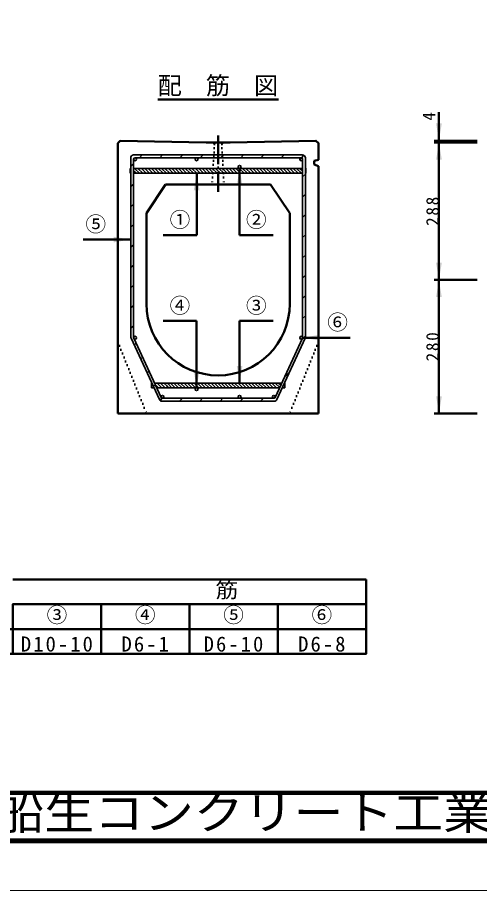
# Model space of a CAD drawing. Units: millimetres, scale not verified. Extents: x -2102 to 2102, y -1485 to 1485.
# Drawn here: x -1158 to -190, y -1485 to 345 of the extents above; entities that cross this region are included whole.
import ezdxf
from ezdxf.enums import TextEntityAlignment as Align

# ---------------------------------------------------------------- set-up
doc = ezdxf.new("R2010")
doc.units = ezdxf.units.MM
doc.header["$LTSCALE"] = 5
doc.linetypes.add('DOTTED', pattern=[1.75, 0.25, -1.5])
doc.linetypes.add('LONG_DASHED_DOTTED', pattern=[15.25, 12, -1.5, 0.25, -1.5])
doc.layers.add('0-0_V-nasSTD', color=7, linetype='Continuous', lineweight=35)
doc.layers.add('0-1_0', color=7, linetype='Continuous', lineweight=50)
doc.styles.add('ＭＳ ゴシック', font='')
doc.styles.get('ＭＳ ゴシック').set_extended_font_data('MS Gothic')

msp = doc.modelspace()

# ---------------------------------------------------------------- linework, layer by layer
at = {"layer": '0-0_V-nasSTD'}
for p, q in [((-560.354, 56.893), (-914.354, 56.893)), ((-896.183, 56.893), (-902.183, 50.893)), ((-896.183, 56.893), (-902.183, 50.893)), ((-896.183, 56.893), (-902.183, 50.893)), ((-896.183, 56.893), (-902.183, 50.893)), ((-853.757, 56.893), (-859.757, 50.893)), ((-853.757, 56.893), (-859.757, 50.893)), ((-853.757, 56.893), (-859.757, 50.893)), ((-853.757, 56.893), (-859.757, 50.893)), ((-811.33, 56.893), (-817.33, 50.893)), ((-811.33, 56.893), (-817.33, 50.893)), ((-811.33, 56.893), (-817.33, 50.893)), ((-811.33, 56.893), (-817.33, 50.893)), ((-768.904, 56.893), (-774.904, 50.893)), ((-768.904, 56.893), (-774.904, 50.893)), ((-768.904, 56.893), (-774.904, 50.893)), ((-768.904, 56.893), (-774.904, 50.893)), ((-690.051, 50.893), (-684.051, 56.893)), ((-641.625, 56.893), (-647.625, 50.893)), ((-641.625, 56.893), (-647.625, 50.893)), ((-641.625, 56.893), (-647.625, 50.893)), ((-641.625, 56.893), (-647.625, 50.893)), ((-599.198, 56.893), (-605.198, 50.893)), ((-599.198, 56.893), (-605.198, 50.893)), ((-599.198, 56.893), (-605.198, 50.893)), ((-599.198, 56.893), (-605.198, 50.893)), ((-557.496, 56.168), (-562.82, 50.845)), ((-557.496, 56.168), (-562.82, 50.845)), ((-557.496, 56.168), (-562.82, 50.845)), ((-920.354, 50.893), (-920.354, -324.255)), ((-914.354, 38.722), (-920.354, 32.722)), ((-914.354, 38.722), (-920.354, 32.722)), ((-914.354, 38.722), (-920.354, 32.722)), ((-914.354, 38.722), (-920.354, 32.722)), ((-914.354, 47.893), (-914.354, -325.983)), ((-563.354, 50.893), (-911.354, 50.893)), ((-560.354, -325.983), (-560.354, 47.893)), ((-554.354, -324.255), (-554.354, 50.893)), ((-921.354, 28.893), (-920.354, 28.893)), ((-921.354, 28.893), (-921.354, 18.893)), ((-921.354, 23.79), (-920.354, 22.79)), ((-920.354, 18.893), (-921.354, 18.893)), ((-560.354, 28.893), (-914.354, 28.893)), ((-914.354, 23.861), (-909.386, 18.893)), ((-560.354, 18.893), (-914.354, 18.893)), ((-912.315, 28.893), (-902.315, 18.893)), ((-905.244, 28.893), (-895.244, 18.893)), ((-898.173, 28.893), (-888.173, 18.893)), ((-891.102, 28.893), (-881.102, 18.893)), ((-884.031, 28.893), (-874.031, 18.893)), ((-876.96, 28.893), (-866.96, 18.893)), ((-869.889, 28.893), (-859.889, 18.893)), ((-862.818, 28.893), (-852.818, 18.893)), ((-855.747, 28.893), (-845.747, 18.893)), ((-848.676, 28.893), (-838.676, 18.893)), ((-841.605, 28.893), (-831.605, 18.893)), ((-834.534, 28.893), (-824.534, 18.893)), ((-827.462, 28.893), (-817.462, 18.893)), ((-820.391, 28.893), (-810.391, 18.893)), ((-813.32, 28.893), (-803.32, 18.893)), ((-806.249, 28.893), (-796.249, 18.893)), ((-799.178, 28.893), (-789.178, 18.893)), ((-792.107, 28.893), (-782.107, 18.893)), ((-785.036, 28.893), (-775.036, 18.893)), ((-777.965, 28.893), (-767.965, 18.893)), ((-770.894, 28.893), (-760.894, 18.893)), ((-763.823, 28.893), (-753.823, 18.893)), ((-756.752, 28.893), (-746.752, 18.893)), ((-749.681, 28.893), (-739.681, 18.893)), ((-742.61, 28.893), (-732.61, 18.893)), ((-735.539, 28.893), (-725.539, 18.893)), ((-728.468, 28.893), (-718.468, 18.893)), ((-721.396, 28.893), (-711.396, 18.893)), ((-714.325, 28.893), (-704.325, 18.893)), ((-707.254, 28.893), (-697.254, 18.893)), ((-700.183, 28.893), (-690.183, 18.893)), ((-693.112, 28.893), (-683.112, 18.893)), ((-686.041, 28.893), (-676.041, 18.893)), ((-678.97, 28.893), (-668.97, 18.893)), ((-671.899, 28.893), (-661.899, 18.893)), ((-664.828, 28.893), (-654.828, 18.893)), ((-657.757, 28.893), (-647.757, 18.893)), ((-650.686, 28.893), (-640.686, 18.893)), ((-643.615, 28.893), (-633.615, 18.893)), ((-636.544, 28.893), (-626.544, 18.893)), ((-629.473, 28.893), (-619.473, 18.893)), ((-622.401, 28.893), (-612.401, 18.893)), ((-615.33, 28.893), (-605.33, 18.893)), ((-608.259, 28.893), (-598.259, 18.893)), ((-601.188, 28.893), (-591.188, 18.893)), ((-594.117, 28.893), (-584.117, 18.893)), ((-587.046, 28.893), (-577.046, 18.893)), ((-579.975, 28.893), (-569.975, 18.893)), ((-572.904, 28.893), (-562.904, 18.893)), ((-565.833, 28.893), (-560.354, 23.414)), ((-554.354, 24.485), (-553.354, 23.485)), ((-554.354, 16.884), (-560.354, 10.884)), ((-554.354, 16.884), (-560.354, 10.884)), ((-554.354, 16.884), (-560.354, 10.884)), ((-554.354, 16.884), (-560.354, 10.884)), ((-914.354, -3.705), (-920.354, -9.705)), ((-914.354, -3.705), (-920.354, -9.705)), ((-914.354, -3.705), (-920.354, -9.705)), ((-914.354, -3.705), (-920.354, -9.705)), ((-554.354, -25.542), (-560.354, -31.542)), ((-554.354, -25.542), (-560.354, -31.542)), ((-554.354, -25.542), (-560.354, -31.542)), ((-554.354, -25.542), (-560.354, -31.542)), ((-914.354, -46.131), (-920.354, -52.131)), ((-914.354, -46.131), (-920.354, -52.131)), ((-914.354, -46.131), (-920.354, -52.131)), ((-914.354, -46.131), (-920.354, -52.131)), ((-554.354, -67.969), (-560.354, -73.969)), ((-554.354, -67.969), (-560.354, -73.969)), ((-554.354, -67.969), (-560.354, -73.969)), ((-554.354, -67.969), (-560.354, -73.969)), ((-914.354, -88.558), (-920.354, -94.558)), ((-914.354, -88.558), (-920.354, -94.558)), ((-914.354, -88.558), (-920.354, -94.558)), ((-914.354, -88.558), (-920.354, -94.558)), ((-560.354, -116.395), (-554.354, -110.395)), ((-560.354, -116.395), (-554.354, -110.395)), ((-560.354, -116.395), (-554.354, -110.395)), ((-560.354, -116.395), (-554.354, -110.395)), ((-914.354, -130.984), (-920.354, -136.984)), ((-914.354, -130.984), (-920.354, -136.984)), ((-914.354, -130.984), (-920.354, -136.984)), ((-914.354, -130.984), (-920.354, -136.984)), ((-560.354, -158.822), (-554.354, -152.822)), ((-560.354, -158.822), (-554.354, -152.822)), ((-560.354, -158.822), (-554.354, -152.822)), ((-560.354, -158.822), (-554.354, -152.822)), ((-914.354, -173.41), (-920.354, -179.41)), ((-914.354, -173.41), (-920.354, -179.41)), ((-914.354, -173.41), (-920.354, -179.41)), ((-914.354, -173.41), (-920.354, -179.41)), ((-560.354, -201.248), (-554.354, -195.248)), ((-560.354, -201.248), (-554.354, -195.248)), ((-560.354, -201.248), (-554.354, -195.248)), ((-560.354, -201.248), (-554.354, -195.248)), ((-914.354, -215.837), (-920.354, -221.837)), ((-914.354, -215.837), (-920.354, -221.837)), ((-914.354, -215.837), (-920.354, -221.837)), ((-914.354, -215.837), (-920.354, -221.837)), ((-560.354, -243.674), (-554.354, -237.674)), ((-560.354, -243.674), (-554.354, -237.674)), ((-560.354, -243.674), (-554.354, -237.674)), ((-560.354, -243.674), (-554.354, -237.674)), ((-914.354, -258.263), (-920.354, -264.263)), ((-914.354, -258.263), (-920.354, -264.263)), ((-914.354, -258.263), (-920.354, -264.263)), ((-914.354, -258.263), (-920.354, -264.263)), ((-560.354, -286.101), (-554.354, -280.101)), ((-560.354, -286.101), (-554.354, -280.101)), ((-560.354, -286.101), (-554.354, -280.101)), ((-560.354, -286.101), (-554.354, -280.101)), ((-914.354, -300.69), (-920.354, -306.69)), ((-914.354, -300.69), (-920.354, -306.69)), ((-914.354, -300.69), (-920.354, -306.69)), ((-914.354, -300.69), (-920.354, -306.69)), ((-860.332, -455.622), (-919.802, -326.769)), ((-856.79, -451.364), (-914.078, -327.24)), ((-617.918, -451.364), (-560.63, -327.24)), ((-614.377, -455.622), (-554.906, -326.769)), ((-561.97, -330.143), (-554.354, -322.527)), ((-561.97, -330.143), (-554.354, -322.527)), ((-561.97, -330.143), (-554.354, -322.527)), ((-561.97, -330.143), (-554.354, -322.527)), ((-909.152, -337.914), (-912.919, -341.681)), ((-909.152, -337.914), (-912.919, -341.681)), ((-909.152, -337.914), (-912.919, -341.681)), ((-909.152, -337.914), (-912.919, -341.681)), ((-895.754, -366.942), (-899.522, -370.71)), ((-895.754, -366.942), (-899.522, -370.71)), ((-895.754, -366.942), (-899.522, -370.71)), ((-895.754, -366.942), (-899.522, -370.71)), ((-882.356, -395.971), (-886.124, -399.738)), ((-882.356, -395.971), (-886.124, -399.738)), ((-882.356, -395.971), (-886.124, -399.738)), ((-882.356, -395.971), (-886.124, -399.738)), ((-598.336, -408.935), (-588.11, -398.709)), ((-598.336, -408.935), (-588.11, -398.709)), ((-598.336, -408.935), (-588.11, -398.709)), ((-598.336, -408.935), (-588.11, -398.709)), ((-877.261, -421.107), (-877.261, -431.107)), ((-877.261, -421.107), (-876.261, -421.107)), ((-877.261, -423.354), (-873.478, -427.137)), ((-877.261, -430.425), (-876.579, -431.107)), ((-877.261, -431.107), (-871.646, -431.107)), ((-872.726, -428.767), (-868.958, -425)), ((-872.726, -428.767), (-868.958, -425)), ((-872.726, -428.767), (-868.958, -425)), ((-872.726, -428.767), (-868.958, -425)), ((-603.954, -421.107), (-870.755, -421.107)), ((-869.313, -424.232), (-862.437, -431.107)), ((-608.569, -431.107), (-866.139, -431.107)), ((-865.366, -421.107), (-855.366, -431.107)), ((-858.295, -421.107), (-848.295, -431.107)), ((-851.224, -421.107), (-844.96, -427.371)), ((-844.96, -427.371), (-841.224, -431.107)), ((-844.153, -421.107), (-842.882, -422.378)), ((-842.882, -422.378), (-834.153, -431.107)), ((-837.082, -421.107), (-827.082, -431.107)), ((-830.011, -421.107), (-820.011, -431.107)), ((-822.94, -421.107), (-812.94, -431.107)), ((-815.869, -421.107), (-805.869, -431.107)), ((-808.798, -421.107), (-798.798, -431.107)), ((-801.727, -421.107), (-791.727, -431.107)), ((-794.655, -421.107), (-784.655, -431.107)), ((-787.584, -421.107), (-777.584, -431.107)), ((-780.513, -421.107), (-770.513, -431.107)), ((-773.442, -421.107), (-763.442, -431.107)), ((-766.371, -421.107), (-756.371, -431.107)), ((-759.3, -421.107), (-749.3, -431.107)), ((-752.229, -421.107), (-742.229, -431.107)), ((-745.158, -421.107), (-735.158, -431.107)), ((-738.087, -421.107), (-728.087, -431.107)), ((-731.016, -421.107), (-721.016, -431.107)), ((-723.945, -421.107), (-713.945, -431.107)), ((-716.874, -421.107), (-706.874, -431.107)), ((-709.803, -421.107), (-699.803, -431.107)), ((-702.732, -421.107), (-692.732, -431.107)), ((-695.661, -421.107), (-685.661, -431.107)), ((-688.589, -421.107), (-678.589, -431.107)), ((-681.518, -421.107), (-671.518, -431.107)), ((-674.447, -421.107), (-664.447, -431.107)), ((-667.376, -421.107), (-657.376, -431.107)), ((-660.305, -421.107), (-650.305, -431.107)), ((-653.234, -421.107), (-643.234, -431.107)), ((-646.163, -421.107), (-636.163, -431.107)), ((-639.092, -421.107), (-629.092, -431.107)), ((-632.021, -421.107), (-622.021, -431.107)), ((-624.95, -421.107), (-614.95, -431.107)), ((-617.879, -421.107), (-608.351, -430.635)), ((-610.808, -421.107), (-606.118, -425.797)), ((-603.063, -431.107), (-597.447, -431.107)), ((-602.351, -429.564), (-600.808, -431.107)), ((-600.118, -424.726), (-597.447, -427.397)), ((-598.447, -421.107), (-597.447, -421.107)), ((-597.447, -421.107), (-597.447, -431.107)), ((-859.003, -457.47), (-854.593, -453.061)), ((-859.003, -457.47), (-854.593, -453.061)), ((-859.003, -457.47), (-854.593, -453.061)), ((-859.003, -457.47), (-854.593, -453.061)), ((-856.79, -451.364), (-856.79, -451.364)), ((-854.593, -453.06), (-851.113, -449.58)), ((-854.066, -453.107), (-620.642, -453.107)), ((-854.066, -453.107), (-854.066, -453.107)), ((-818.213, -459.107), (-812.213, -453.107)), ((-818.213, -459.107), (-812.213, -453.107)), ((-818.213, -459.107), (-812.213, -453.107)), ((-818.213, -459.107), (-812.213, -453.107)), ((-775.787, -459.107), (-769.787, -453.107)), ((-775.787, -459.107), (-769.787, -453.107)), ((-775.787, -459.107), (-769.787, -453.107)), ((-775.787, -459.107), (-769.787, -453.107)), ((-733.361, -459.107), (-727.36, -453.107)), ((-733.361, -459.107), (-727.36, -453.107)), ((-733.361, -459.107), (-727.36, -453.107)), ((-733.361, -459.107), (-727.36, -453.107)), ((-690.934, -459.107), (-684.934, -453.107)), ((-690.934, -459.107), (-684.934, -453.107)), ((-690.934, -459.107), (-684.934, -453.107)), ((-690.934, -459.107), (-684.934, -453.107)), ((-648.508, -459.107), (-642.508, -453.107)), ((-648.508, -459.107), (-642.508, -453.107)), ((-648.508, -459.107), (-642.508, -453.107)), ((-648.508, -459.107), (-642.508, -453.107)), ((-854.884, -459.107), (-619.825, -459.107))]:
    msp.add_line(p, q, dxfattribs=at)
at = {"layer": '0-0_V-nasSTD', "lineweight": 50}
for p, q in [((-982.5, -833), (-1167.5, -833)), ((-797.5, -833), (-982.5, -833)), ((-612.5, -833), (-797.5, -833)), ((-427.5, -833), (-612.5, -833)), ((-427.5, -885), (-427.5, -833)), ((-1167.5, -885), (-982.5, -885)), ((-797.5, -885), (-612.5, -885)), ((-612.5, -937), (-612.5, -885)), ((-612.5, -885), (-427.5, -885)), ((-612.5, -989), (-612.5, -937))]:
    msp.add_line(p, q, dxfattribs=at)
at = {"layer": '0-0_V-nasSTD', "lineweight": 100}
msp.add_line((-1997.5, -1380), (1997.5, -1380), dxfattribs=at)
at = {"layer": '0-0_V-nasSTD', "lineweight": 18}
for points in [[(-2102.5, -1485), (-2102.5, 1485), (2102.5, 1485), (2102.5, -1485)], [(-2002.5, -1385), (-2002.5, 1385), (2002.5, 1385), (2002.5, -1385)]]:
    msp.add_lwpolyline(points, close=True, dxfattribs=at)
at = {"layer": '0-0_V-nasSTD'}
for points in [[(-726.477, 56.893), (-728.389, 54.981), (-732.477, 50.893)], [(-557.496, 56.168), (-562.82, 50.845), (-566.306, 47.358)], [(-554.354, 28.893), (-553.354, 28.893), (-553.354, 18.893), (-554.354, 18.893)]]:
    msp.add_lwpolyline(points, dxfattribs=at)
at = {"layer": '0-0_V-nasSTD', "lineweight": 50}
for points in [[(-1537.5, -885), (-1537.5, -937), (-1352.5, -937), (-1352.5, -885), (-1352.5, -937), (-1167.5, -937), (-1167.5, -885), (-1167.5, -937), (-982.5, -937), (-982.5, -885), (-982.5, -937)], [(-982.5, -937), (-797.5, -937), (-797.5, -885), (-982.5, -885)], [(-797.5, -937), (-797.5, -885), (-797.5, -937)], [(-797.5, -937), (-612.5, -937), (-612.5, -885)], [(-612.5, -937), (-612.5, -885), (-612.5, -937)], [(-612.5, -937), (-427.5, -937), (-427.5, -885)], [(-612.5, -989), (-427.5, -989), (-427.5, -937), (-427.5, -885), (-427.5, -937)], [(-1537.5, -937), (-1537.5, -989), (-1352.5, -989), (-1352.5, -937), (-1352.5, -989), (-1167.5, -989), (-1167.5, -937), (-1167.5, -989), (-982.5, -989), (-982.5, -937), (-982.5, -989)], [(-982.5, -989), (-797.5, -989), (-797.5, -937)], [(-797.5, -989), (-797.5, -937), (-797.5, -989)], [(-797.5, -989), (-612.5, -989), (-612.5, -937)], [(-612.5, -989), (-612.5, -937), (-612.5, -989)], [(-427.5, -989), (-427.5, -937), (-427.5, -989)]]:
    msp.add_lwpolyline(points, dxfattribs=at)
at = {"layer": '0-0_V-nasSTD'}
for centre in [(-911.354, 47.893), (-782.354, 47.893), (-563.354, 47.893), (-692.354, 31.893), (-911.3, -326.107), (-563.412, -326.107), (-782.354, -434.107), (-782.354, -434.107), (-854.066, -450.107), (-692.354, -450.107), (-620.642, -450.107)]:
    msp.add_circle(centre, 3, dxfattribs=at)
for centre, radius, start, end in [((-914.354, 50.893), 6, 90, 180), ((-560.354, 50.893), 6, 0, 90), ((-911.354, 47.893), 3, 90, 180), ((-911.354, 47.893), 3, 90, 180), ((-911.354, 47.893), 3, 90, 180), ((-563.354, 47.893), 3, 0, 90), ((-563.354, 47.893), 3, 0, 90), ((-563.354, 47.893), 3, 0, 90), ((-914.354, -324.255), 6, 180, 204.77514), ((-911.354, -325.983), 3, 180, 204.77514), ((-563.354, -325.983), 3, 335.22486, 0), ((-560.354, -324.255), 6, 335.22486, 0), ((-854.884, -453.107), 6, 204.77514, 270), ((-854.066, -450.107), 3, 204.77514, 270), ((-854.066, -450.107), 3, 204.77514, 246.91867), ((-854.066, -450.107), 3, 204.76951, 246.91107), ((-854.066, -450.107), 3, 246.91107, 269.99301), ((-854.066, -450.107), 3, 246.91867, 270), ((-620.642, -450.107), 3, 270, 335.22486), ((-619.825, -453.107), 6, 270, 335.22486)]:
    msp.add_arc(centre, radius, start, end, dxfattribs=at)
for points in [[(-280.686, 122.893), (-274.686, 86.893), (-268.686, 122.893)], [(-280.686, 46.893), (-274.686, 82.893), (-268.686, 46.893)], [(-788.289, -17.107), (-782.289, 18.893), (-776.289, -17.107)], [(-698.354, -7.107), (-692.354, 28.893), (-686.354, -7.107)], [(-956.354, -126.421), (-956.354, -114.421), (-920.354, -120.421)], [(-280.686, -169.107), (-274.686, -205.107), (-268.686, -169.107)], [(-280.686, -241.107), (-274.686, -205.107), (-268.686, -241.107)], [(-560.412, -326.107), (-524.412, -332.107), (-524.412, -320.107)], [(-788.354, -395.107), (-782.354, -431.107), (-776.354, -395.107)], [(-698.354, -385.107), (-692.354, -421.107), (-686.354, -385.107)], [(-280.686, -449.107), (-274.686, -485.107), (-268.686, -449.107)]]:
    msp.add_solid(points, dxfattribs=at)
at = {"layer": '0-1_0'}
for p, q in [((-863.757, 172.893), (-610.951, 172.893)), ((-274.686, 146.893), (-274.686, 86.893)), ((-947.354, -485.107), (-947.354, 81.893)), ((-762.354, 82.893), (-712.354, 82.893)), ((-194.686, 86.893), (-284.686, 86.893)), ((-194.686, 82.893), (-284.686, 82.893)), ((-274.686, 82.893), (-274.686, 86.893)), ((-536.354, 44.893), (-527.354, 46.908)), ((-536.354, 36.893), (-536.354, 44.893)), ((-536.354, 36.893), (-527.354, 33.535)), ((-782.289, -111.107), (-782.289, 18.893)), ((-692.354, -111.107), (-692.354, 28.893)), ((-527.354, -485.107), (-527.354, 33.535)), ((-847.354, -5.107), (-887.354, -65.107)), ((-847.354, -5.107), (-627.354, -5.107)), ((-627.354, -5.107), (-587.354, -65.107)), ((-887.354, -65.107), (-887.354, -255.107)), ((-587.354, -65.107), (-587.354, -255.107)), ((-1020.354, -120.421), (-920.354, -120.421)), ((-852.289, -111.107), (-782.289, -111.107)), ((-692.354, -111.107), (-622.354, -111.107)), ((-194.686, -205.107), (-284.686, -205.107)), ((-852.354, -291.107), (-782.354, -291.107)), ((-782.354, -291.107), (-782.354, -431.107)), ((-692.354, -291.107), (-692.354, -421.107)), ((-692.354, -291.107), (-622.354, -291.107)), ((-460.412, -326.107), (-560.412, -326.107)), ((-947.354, -485.107), (-527.354, -485.107)), ((-194.686, -485.107), (-284.686, -485.107))]:
    msp.add_line(p, q, dxfattribs=at)
at = {"layer": '0-1_0', "linetype": 'LONG_DASHED_DOTTED'}
msp.add_line((-737.354, 97.893), (-737.354, -20.107), dxfattribs=at)
at = {"layer": '0-1_0', "linetype": 'DOTTED'}
for p, q in [((-744.854, 79.893), (-749.854, -5.107)), ((-744.854, 79.893), (-747.854, 82.893)), ((-744.854, 79.893), (-729.854, 79.893)), ((-729.854, 79.893), (-726.854, 82.893)), ((-729.854, 79.893), (-724.854, -5.107)), ((-947.354, -335.107), (-887.354, -485.107)), ((-527.354, -335.107), (-587.354, -485.107))]:
    msp.add_line(p, q, dxfattribs=at)
at = {"layer": '0-1_0', "lineweight": 100}
msp.add_line((-1997.5, -1280), (1997.5, -1280), dxfattribs=at)
at = {"layer": '0-1_0'}
for points in [[(-762.354, 82.893), (-942.354, 86.893), (-947.354, 81.893)], [(-712.354, 82.893), (-532.354, 86.893), (-527.354, 81.893), (-527.354, 46.908)], [(-274.686, -485.107), (-274.686, -205.107), (-274.686, 82.893)]]:
    msp.add_lwpolyline(points, dxfattribs=at)
for start, end in [(180, 270), (270, 0)]:
    msp.add_arc((-737.354, -255.107), 150, start, end, dxfattribs=at)

# ---------------------------------------------------------------- texts
at = {"layer": '0-0_V-nasSTD', "style": 'ＭＳ ゴシック'}
for s, height, p in [('配\u3000筋\u3000図', 36.95, (-863.757, 172.893)), ('⑤', 31.67, (-1015.354, -113.421)), ('①', 31.67, (-838.889, -104.107)), ('②', 31.67, (-678.954, -104.107)), ('④', 31.67, (-838.954, -284.107)), ('③', 31.67, (-678.954, -284.107)), ('⑥', 31.67, (-508.612, -319.107)), ('③', 31.67, (-1096.6, -932.6)), ('④', 31.67, (-911.6, -932.6)), ('⑤', 31.67, (-726.6, -932.6)), ('⑥', 31.67, (-541.6, -932.6))]:
    msp.add_text(s, height=height, dxfattribs=at).set_placement(p, align=Align.BOTTOM_LEFT)
msp.add_text('4', height=26.39, rotation=90, dxfattribs=at).set_placement((-274.686, 128.893), align=Align.BOTTOM_LEFT)
at = {"layer": '0-0_V-nasSTD', "style": 'ＭＳ ゴシック', "width": 1.1}
for s, height, p in [('配\u3000\u3000\u3000\u3000\u3000\u3000\u3000\u3000\u3000\u3000筋', 31.67, (-1265.46, -880.6)), ('株式会社船生コンクリート工業', 69.65, (-1624.221, -1377.45))]:
    msp.add_text(s, height=height, dxfattribs=at).set_placement(p, align=Align.BOTTOM_LEFT)
at = {"layer": '0-0_V-nasSTD', "char_height": 26.39, "attachment_point": 7, "rotation": 90, "style": 'ＭＳ ゴシック'}
for s, insert in [('\\T1.2;288', (-274.686, -91.707)), ('\\T1.2;280', (-274.686, -375.707))]:
    msp.add_mtext(s, dxfattribs=dict(at, insert=insert))
at = {"layer": '0-0_V-nasSTD', "char_height": 31.67, "attachment_point": 7, "style": 'ＭＳ ゴシック'}
for s, insert in [('\\T1.2;D10-10', (-1150.6, -984.6)), ('\\T1.2;D6-1', (-939.68, -984.6)), ('\\T1.2;D6-10', (-767.64, -984.6)), ('\\T1.2;D6-8', (-569.68, -984.6))]:
    msp.add_mtext(s, dxfattribs=dict(at, insert=insert))

doc.saveas('drawing.dxf')
